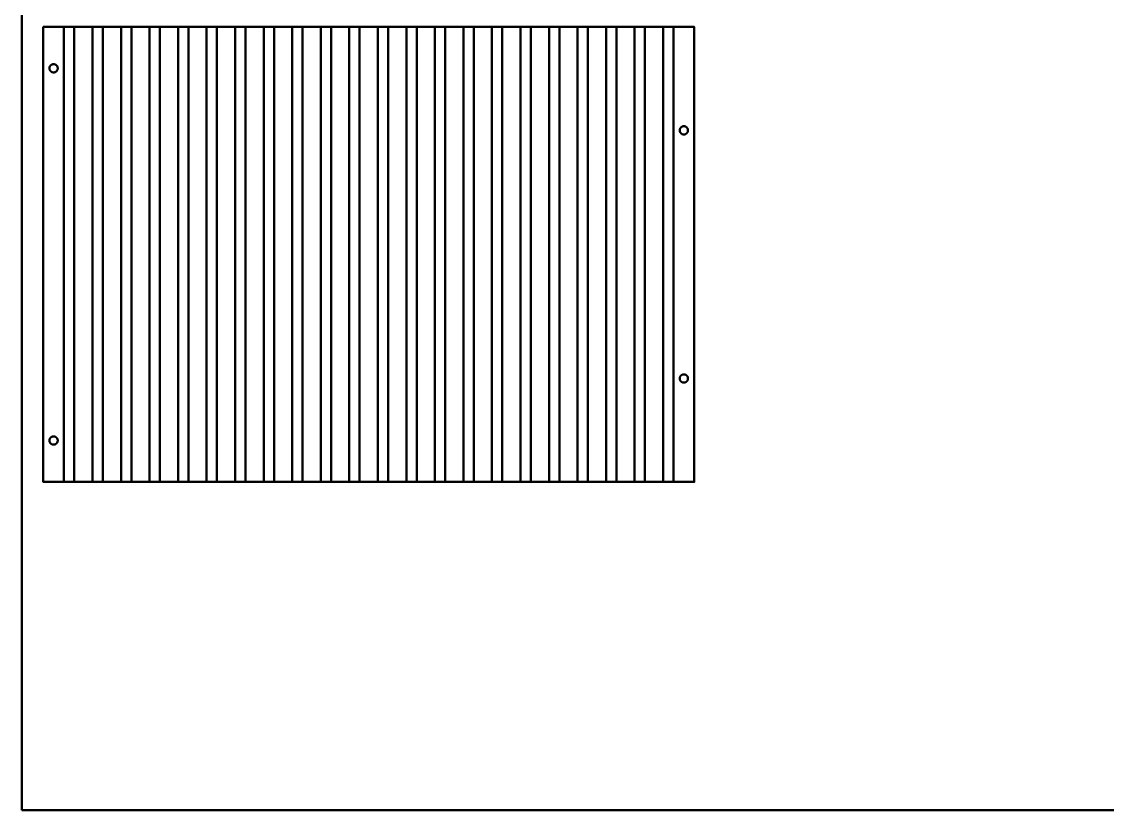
# Model space of a CAD drawing. Header units: millimetres. Extents: x 0 to 2100, y 0 to 900.
# Drawn here: x 0 to 525, y 0 to 381 of the extents above; entities that cross this region are included whole.
import ezdxf

# ---------------------------------------------------------------- set-up
doc = ezdxf.new("R2010")
doc.units = ezdxf.units.MM
for name, color, linetype, lineweight, true_color in [('Capa 01', 7, 'Continuous', 50, 0xc80000), ('Capa 02', 7, 'Continuous', 50, 0x7d26cd), ('Predeterminada', 7, 'Continuous', 50, 0x000000)]:
    doc.layers.add(name, color=color, linetype=linetype, lineweight=lineweight, true_color=true_color)

msp = doc.modelspace()

# ---------------------------------------------------------------- linework, layer by layer
at = {"layer": 'Capa 01'}
for points in [[(17.41, 358.81), (17.41, 358.88), (17.4, 358.95), (17.4, 359.02), (17.39, 359.09), (17.38, 359.16), (17.36, 359.23), (17.35, 359.29), (17.33, 359.36), (17.31, 359.43), (17.29, 359.49), (17.26, 359.56), (17.24, 359.62), (17.21, 359.68), (17.17, 359.75), (17.14, 359.81), (17.11, 359.87), (17.07, 359.93), (17.03, 359.98), (16.99, 360.04), (16.94, 360.09), (16.9, 360.14), (16.85, 360.2), (16.8, 360.24), (16.75, 360.29), (16.7, 360.34), (16.65, 360.38), (16.59, 360.42), (16.53, 360.46), (16.48, 360.5), (16.42, 360.54), (16.36, 360.57), (16.29, 360.6), (16.23, 360.63), (16.17, 360.66), (16.1, 360.69), (16.04, 360.71), (15.97, 360.73), (15.9, 360.75), (15.84, 360.77), (15.77, 360.78), (15.7, 360.79), (15.63, 360.8), (15.56, 360.81), (15.49, 360.81), (15.42, 360.81), (15.35, 360.81), (15.28, 360.81), (15.22, 360.8), (15.15, 360.8), (15.08, 360.79), (15.01, 360.77), (14.94, 360.76), (14.87, 360.74), (14.81, 360.72), (14.74, 360.7), (14.68, 360.67), (14.61, 360.65), (14.55, 360.62), (14.49, 360.59), (14.43, 360.56), (14.37, 360.52), (14.31, 360.48), (14.25, 360.44), (14.19, 360.4), (14.14, 360.36), (14.09, 360.32), (14.04, 360.27), (13.99, 360.22), (13.94, 360.17), (13.89, 360.12), (13.85, 360.07), (13.8, 360.01), (13.76, 359.95), (13.73, 359.9), (13.69, 359.84), (13.65, 359.78), (13.62, 359.72), (13.59, 359.65), (13.56, 359.59), (13.54, 359.53), (13.51, 359.46), (13.49, 359.39), (13.47, 359.33), (13.46, 359.26), (13.44, 359.19), (13.43, 359.12), (13.42, 359.05), (13.41, 358.99), (13.41, 358.92), (13.41, 358.85), (13.41, 358.78), (13.41, 358.71), (13.41, 358.64), (13.42, 358.57), (13.43, 358.5), (13.44, 358.43), (13.46, 358.36), (13.47, 358.3), (13.49, 358.23), (13.51, 358.16), (13.54, 358.1), (13.56, 358.03), (13.59, 357.97), (13.62, 357.91), (13.65, 357.85), (13.69, 357.79), (13.73, 357.73), (13.76, 357.67), (13.8, 357.61), (13.85, 357.56), (13.89, 357.51), (13.94, 357.45), (13.99, 357.4), (14.04, 357.36), (14.09, 357.31), (14.14, 357.26), (14.19, 357.22), (14.25, 357.18), (14.31, 357.14), (14.37, 357.1), (14.43, 357.07), (14.49, 357.04), (14.55, 357.01), (14.61, 356.98), (14.68, 356.95), (14.74, 356.93), (14.81, 356.9), (14.87, 356.88), (14.94, 356.87), (15.01, 356.85), (15.08, 356.84), (15.15, 356.83), (15.22, 356.82), (15.28, 356.82), (15.35, 356.81), (15.42, 356.81), (15.49, 356.81), (15.56, 356.82), (15.63, 356.83), (15.7, 356.83), (15.77, 356.85), (15.84, 356.86), (15.9, 356.88), (15.97, 356.89), (16.04, 356.91), (16.1, 356.94), (16.17, 356.96), (16.23, 356.99), (16.29, 357.02), (16.36, 357.05), (16.42, 357.09), (16.48, 357.12), (16.53, 357.16), (16.59, 357.2), (16.65, 357.24), (16.7, 357.29), (16.75, 357.33), (16.8, 357.38), (16.85, 357.43), (16.9, 357.48), (16.94, 357.53), (16.99, 357.59), (17.03, 357.64), (17.07, 357.7), (17.11, 357.76), (17.14, 357.82), (17.17, 357.88), (17.21, 357.94), (17.24, 358), (17.26, 358.07), (17.29, 358.13), (17.31, 358.2), (17.33, 358.26), (17.35, 358.33), (17.36, 358.4), (17.38, 358.47), (17.39, 358.54), (17.4, 358.6), (17.4, 358.67), (17.41, 358.74)], [(322.22, 328.81), (322.22, 328.88), (322.21, 328.95), (322.21, 329.02), (322.2, 329.09), (322.19, 329.16), (322.18, 329.23), (322.16, 329.29), (322.14, 329.36), (322.12, 329.43), (322.1, 329.49), (322.07, 329.56), (322.05, 329.62), (322.02, 329.68), (321.99, 329.75), (321.95, 329.81), (321.92, 329.87), (321.88, 329.93), (321.84, 329.98), (321.8, 330.04), (321.76, 330.09), (321.71, 330.14), (321.66, 330.2), (321.61, 330.24), (321.56, 330.29), (321.51, 330.34), (321.46, 330.38), (321.4, 330.42), (321.35, 330.46), (321.29, 330.5), (321.23, 330.54), (321.17, 330.57), (321.11, 330.6), (321.04, 330.63), (320.98, 330.66), (320.92, 330.69), (320.85, 330.71), (320.78, 330.73), (320.72, 330.75), (320.65, 330.77), (320.58, 330.78), (320.51, 330.79), (320.44, 330.8), (320.37, 330.81), (320.31, 330.81), (320.24, 330.81), (320.17, 330.81), (320.1, 330.81), (320.03, 330.8), (319.96, 330.8), (319.89, 330.79), (319.82, 330.77), (319.75, 330.76), (319.69, 330.74), (319.62, 330.72), (319.55, 330.7), (319.49, 330.67), (319.43, 330.65), (319.36, 330.62), (319.3, 330.59), (319.24, 330.56), (319.18, 330.52), (319.12, 330.48), (319.06, 330.44), (319.01, 330.4), (318.95, 330.36), (318.9, 330.32), (318.85, 330.27), (318.8, 330.22), (318.75, 330.17), (318.7, 330.12), (318.66, 330.07), (318.62, 330.01), (318.58, 329.95), (318.54, 329.9), (318.5, 329.84), (318.47, 329.78), (318.43, 329.72), (318.4, 329.65), (318.38, 329.59), (318.35, 329.53), (318.33, 329.46), (318.3, 329.39), (318.29, 329.33), (318.27, 329.26), (318.25, 329.19), (318.24, 329.12), (318.23, 329.05), (318.23, 328.99), (318.22, 328.92), (318.22, 328.85), (318.22, 328.78), (318.22, 328.71), (318.23, 328.64), (318.23, 328.57), (318.24, 328.5), (318.25, 328.43), (318.27, 328.36), (318.29, 328.3), (318.3, 328.23), (318.33, 328.16), (318.35, 328.1), (318.38, 328.03), (318.4, 327.97), (318.43, 327.91), (318.47, 327.85), (318.5, 327.79), (318.54, 327.73), (318.58, 327.67), (318.62, 327.61), (318.66, 327.56), (318.7, 327.51), (318.75, 327.45), (318.8, 327.4), (318.85, 327.36), (318.9, 327.31), (318.95, 327.26), (319.01, 327.22), (319.06, 327.18), (319.12, 327.14), (319.18, 327.1), (319.24, 327.07), (319.3, 327.04), (319.36, 327.01), (319.43, 326.98), (319.49, 326.95), (319.55, 326.93), (319.62, 326.9), (319.69, 326.88), (319.75, 326.87), (319.82, 326.85), (319.89, 326.84), (319.96, 326.83), (320.03, 326.82), (320.1, 326.82), (320.17, 326.81), (320.24, 326.81), (320.31, 326.81), (320.37, 326.82), (320.44, 326.83), (320.51, 326.83), (320.58, 326.85), (320.65, 326.86), (320.72, 326.88), (320.78, 326.89), (320.85, 326.91), (320.92, 326.94), (320.98, 326.96), (321.04, 326.99), (321.11, 327.02), (321.17, 327.05), (321.23, 327.09), (321.29, 327.12), (321.35, 327.16), (321.4, 327.2), (321.46, 327.24), (321.51, 327.29), (321.56, 327.33), (321.61, 327.38), (321.66, 327.43), (321.71, 327.48), (321.76, 327.53), (321.8, 327.59), (321.84, 327.64), (321.88, 327.7), (321.92, 327.76), (321.95, 327.82), (321.99, 327.88), (322.02, 327.94), (322.05, 328), (322.07, 328.07), (322.1, 328.13), (322.12, 328.2), (322.14, 328.26), (322.16, 328.33), (322.18, 328.4), (322.19, 328.47), (322.2, 328.54), (322.21, 328.6), (322.21, 328.67), (322.22, 328.74)], [(322.22, 208.81), (322.22, 208.88), (322.21, 208.95), (322.21, 209.02), (322.2, 209.09), (322.19, 209.16), (322.18, 209.23), (322.16, 209.29), (322.14, 209.36), (322.12, 209.43), (322.1, 209.49), (322.07, 209.56), (322.05, 209.62), (322.02, 209.68), (321.99, 209.75), (321.95, 209.81), (321.92, 209.87), (321.88, 209.93), (321.84, 209.98), (321.8, 210.04), (321.76, 210.09), (321.71, 210.14), (321.66, 210.2), (321.61, 210.24), (321.56, 210.29), (321.51, 210.34), (321.46, 210.38), (321.4, 210.42), (321.35, 210.46), (321.29, 210.5), (321.23, 210.54), (321.17, 210.57), (321.11, 210.6), (321.04, 210.63), (320.98, 210.66), (320.92, 210.69), (320.85, 210.71), (320.78, 210.73), (320.72, 210.75), (320.65, 210.77), (320.58, 210.78), (320.51, 210.79), (320.44, 210.8), (320.37, 210.81), (320.31, 210.81), (320.24, 210.81), (320.17, 210.81), (320.1, 210.81), (320.03, 210.8), (319.96, 210.8), (319.89, 210.79), (319.82, 210.77), (319.75, 210.76), (319.69, 210.74), (319.62, 210.72), (319.55, 210.7), (319.49, 210.67), (319.43, 210.65), (319.36, 210.62), (319.3, 210.59), (319.24, 210.56), (319.18, 210.52), (319.12, 210.48), (319.06, 210.44), (319.01, 210.4), (318.95, 210.36), (318.9, 210.32), (318.85, 210.27), (318.8, 210.22), (318.75, 210.17), (318.7, 210.12), (318.66, 210.07), (318.62, 210.01), (318.58, 209.95), (318.54, 209.9), (318.5, 209.84), (318.47, 209.78), (318.43, 209.72), (318.4, 209.65), (318.38, 209.59), (318.35, 209.53), (318.33, 209.46), (318.3, 209.39), (318.29, 209.33), (318.27, 209.26), (318.25, 209.19), (318.24, 209.12), (318.23, 209.05), (318.23, 208.99), (318.22, 208.92), (318.22, 208.85), (318.22, 208.78), (318.22, 208.71), (318.23, 208.64), (318.23, 208.57), (318.24, 208.5), (318.25, 208.43), (318.27, 208.36), (318.29, 208.3), (318.3, 208.23), (318.33, 208.16), (318.35, 208.1), (318.38, 208.03), (318.4, 207.97), (318.43, 207.91), (318.47, 207.85), (318.5, 207.79), (318.54, 207.73), (318.58, 207.67), (318.62, 207.61), (318.66, 207.56), (318.7, 207.51), (318.75, 207.45), (318.8, 207.4), (318.85, 207.36), (318.9, 207.31), (318.95, 207.26), (319.01, 207.22), (319.06, 207.18), (319.12, 207.14), (319.18, 207.1), (319.24, 207.07), (319.3, 207.04), (319.36, 207.01), (319.43, 206.98), (319.49, 206.95), (319.55, 206.93), (319.62, 206.9), (319.69, 206.88), (319.75, 206.87), (319.82, 206.85), (319.89, 206.84), (319.96, 206.83), (320.03, 206.82), (320.1, 206.82), (320.17, 206.81), (320.24, 206.81), (320.31, 206.81), (320.37, 206.82), (320.44, 206.83), (320.51, 206.83), (320.58, 206.85), (320.65, 206.86), (320.72, 206.88), (320.78, 206.89), (320.85, 206.91), (320.92, 206.94), (320.98, 206.96), (321.04, 206.99), (321.11, 207.02), (321.17, 207.05), (321.23, 207.09), (321.29, 207.12), (321.35, 207.16), (321.4, 207.2), (321.46, 207.24), (321.51, 207.29), (321.56, 207.33), (321.61, 207.38), (321.66, 207.43), (321.71, 207.48), (321.76, 207.53), (321.8, 207.59), (321.84, 207.64), (321.88, 207.7), (321.92, 207.76), (321.95, 207.82), (321.99, 207.88), (322.02, 207.94), (322.05, 208), (322.07, 208.07), (322.1, 208.13), (322.12, 208.2), (322.14, 208.26), (322.16, 208.33), (322.18, 208.4), (322.19, 208.47), (322.2, 208.54), (322.21, 208.6), (322.21, 208.67), (322.22, 208.74)], [(17.41, 178.81), (17.41, 178.88), (17.4, 178.95), (17.4, 179.02), (17.39, 179.09), (17.38, 179.16), (17.36, 179.23), (17.35, 179.29), (17.33, 179.36), (17.31, 179.43), (17.29, 179.49), (17.26, 179.56), (17.24, 179.62), (17.21, 179.68), (17.17, 179.75), (17.14, 179.81), (17.11, 179.87), (17.07, 179.93), (17.03, 179.98), (16.99, 180.04), (16.94, 180.09), (16.9, 180.14), (16.85, 180.2), (16.8, 180.24), (16.75, 180.29), (16.7, 180.34), (16.65, 180.38), (16.59, 180.42), (16.53, 180.46), (16.48, 180.5), (16.42, 180.54), (16.36, 180.57), (16.29, 180.6), (16.23, 180.63), (16.17, 180.66), (16.1, 180.69), (16.04, 180.71), (15.97, 180.73), (15.9, 180.75), (15.84, 180.77), (15.77, 180.78), (15.7, 180.79), (15.63, 180.8), (15.56, 180.81), (15.49, 180.81), (15.42, 180.81), (15.35, 180.81), (15.28, 180.81), (15.22, 180.8), (15.15, 180.8), (15.08, 180.79), (15.01, 180.77), (14.94, 180.76), (14.87, 180.74), (14.81, 180.72), (14.74, 180.7), (14.68, 180.67), (14.61, 180.65), (14.55, 180.62), (14.49, 180.59), (14.43, 180.56), (14.37, 180.52), (14.31, 180.48), (14.25, 180.44), (14.19, 180.4), (14.14, 180.36), (14.09, 180.32), (14.04, 180.27), (13.99, 180.22), (13.94, 180.17), (13.89, 180.12), (13.85, 180.07), (13.8, 180.01), (13.76, 179.95), (13.73, 179.9), (13.69, 179.84), (13.65, 179.78), (13.62, 179.72), (13.59, 179.65), (13.56, 179.59), (13.54, 179.53), (13.51, 179.46), (13.49, 179.39), (13.47, 179.33), (13.46, 179.26), (13.44, 179.19), (13.43, 179.12), (13.42, 179.05), (13.41, 178.99), (13.41, 178.92), (13.41, 178.85), (13.41, 178.78), (13.41, 178.71), (13.41, 178.64), (13.42, 178.57), (13.43, 178.5), (13.44, 178.43), (13.46, 178.36), (13.47, 178.3), (13.49, 178.23), (13.51, 178.16), (13.54, 178.1), (13.56, 178.03), (13.59, 177.97), (13.62, 177.91), (13.65, 177.85), (13.69, 177.79), (13.73, 177.73), (13.76, 177.67), (13.8, 177.61), (13.85, 177.56), (13.89, 177.51), (13.94, 177.45), (13.99, 177.4), (14.04, 177.36), (14.09, 177.31), (14.14, 177.26), (14.19, 177.22), (14.25, 177.18), (14.31, 177.14), (14.37, 177.1), (14.43, 177.07), (14.49, 177.04), (14.55, 177.01), (14.61, 176.98), (14.68, 176.95), (14.74, 176.93), (14.81, 176.9), (14.87, 176.88), (14.94, 176.87), (15.01, 176.85), (15.08, 176.84), (15.15, 176.83), (15.22, 176.82), (15.28, 176.82), (15.35, 176.81), (15.42, 176.81), (15.49, 176.81), (15.56, 176.82), (15.63, 176.83), (15.7, 176.83), (15.77, 176.85), (15.84, 176.86), (15.9, 176.88), (15.97, 176.89), (16.04, 176.91), (16.1, 176.94), (16.17, 176.96), (16.23, 176.99), (16.29, 177.02), (16.36, 177.05), (16.42, 177.09), (16.48, 177.12), (16.53, 177.16), (16.59, 177.2), (16.65, 177.24), (16.7, 177.29), (16.75, 177.33), (16.8, 177.38), (16.85, 177.43), (16.9, 177.48), (16.94, 177.53), (16.99, 177.59), (17.03, 177.64), (17.07, 177.7), (17.11, 177.76), (17.14, 177.82), (17.17, 177.88), (17.21, 177.94), (17.24, 178), (17.26, 178.07), (17.29, 178.13), (17.31, 178.2), (17.33, 178.26), (17.35, 178.33), (17.36, 178.4), (17.38, 178.47), (17.39, 178.54), (17.4, 178.6), (17.4, 178.67), (17.41, 178.74)]]:
    msp.add_lwpolyline(points, close=True, dxfattribs=at)
at = {"layer": 'Capa 02'}
for points in [[(20.42, 378.81), (20.42, 158.81)], [(25.42, 378.81), (25.42, 158.81)], [(34.22, 378.81), (34.22, 158.81)], [(39.22, 378.81), (39.22, 158.81)], [(48.02, 378.81), (48.02, 158.81)], [(53.02, 378.81), (53.02, 158.81)], [(61.82, 378.81), (61.82, 158.81)], [(66.82, 378.81), (66.82, 158.81)], [(75.62, 378.81), (75.62, 158.81)], [(80.62, 378.81), (80.62, 158.81)], [(89.42, 378.81), (89.42, 158.81)], [(94.42, 378.81), (94.42, 158.81)], [(103.22, 378.81), (103.22, 158.81)], [(108.22, 378.81), (108.22, 158.81)], [(117.02, 378.81), (117.02, 158.81)], [(122.02, 378.81), (122.02, 158.81)], [(130.82, 378.81), (130.82, 158.81)], [(135.82, 378.81), (135.82, 158.81)], [(144.62, 378.81), (144.62, 158.81)], [(149.62, 378.81), (149.62, 158.81)], [(158.42, 378.81), (158.42, 158.81)], [(163.42, 378.81), (163.42, 158.81)], [(172.22, 378.81), (172.22, 158.81)], [(177.22, 378.81), (177.22, 158.81)], [(186.02, 378.81), (186.02, 158.81)], [(191.02, 378.81), (191.02, 158.81)], [(199.82, 378.81), (199.82, 158.81)], [(204.82, 378.81), (204.82, 158.81)], [(213.62, 378.81), (213.62, 158.81)], [(218.62, 378.81), (218.62, 158.81)], [(227.42, 378.81), (227.42, 158.81)], [(232.42, 378.81), (232.42, 158.81)], [(241.22, 378.81), (241.22, 158.81)], [(246.22, 378.81), (246.22, 158.81)], [(255.02, 378.81), (255.02, 158.81)], [(260.02, 378.81), (260.02, 158.81)], [(268.82, 378.81), (268.82, 158.81)], [(273.82, 378.81), (273.82, 158.81)], [(282.62, 378.81), (282.62, 158.81)], [(287.62, 378.81), (287.62, 158.81)], [(296.42, 378.81), (296.42, 158.81)], [(301.42, 378.81), (301.42, 158.81)], [(310.22, 378.81), (310.22, 158.81)], [(315.22, 378.81), (315.22, 158.81)]]:
    msp.add_lwpolyline(points, dxfattribs=at)
at = {"layer": 'Predeterminada'}
for points in [[(0, 0), (0, 900), (2100, 900), (2100, 0)], [(10.39, 378.81), (325.22, 378.81), (325.22, 158.81), (10.39, 158.81)]]:
    msp.add_lwpolyline(points, close=True, dxfattribs=at)

doc.saveas('drawing.dxf')
